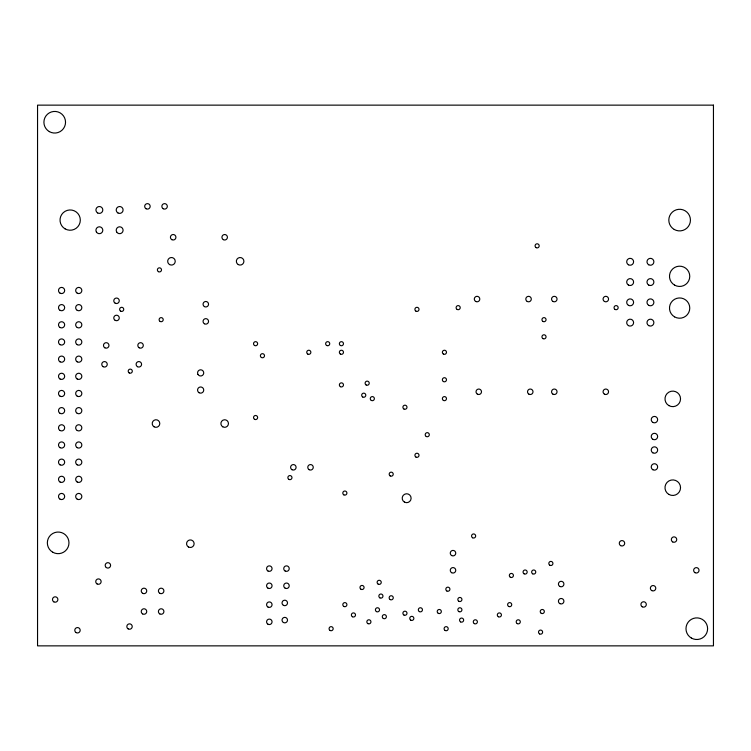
<?xml version="1.0" encoding="UTF-8"?>
<svg xmlns="http://www.w3.org/2000/svg" width="751" height="751" viewBox="0 0 751 751"><rect width="100%" height="100%" fill="white"/><g stroke="black" fill="none" stroke-linecap="round" stroke-linejoin="round"><path stroke-width="1.13" d="M713.45 105.14L37.55 105.14L37.55 645.86L713.45 645.86L713.45 105.14M691.389 638.059A10.814 10.814 0 0 0 707.611 628.69A10.814 10.814 0 0 0 691.389 619.331A10.814 10.814 0 0 0 691.389 638.059M674.22 229.459A10.814 10.814 0 0 0 690.441 220.099A10.814 10.814 0 0 0 674.22 210.731A10.814 10.814 0 0 0 674.22 229.459M52.748 552.22A10.814 10.814 0 0 0 68.97 542.851A10.814 10.814 0 0 0 52.748 533.492A10.814 10.814 0 0 0 52.748 552.22M49.313 131.603A10.814 10.814 0 0 0 65.534 122.244A10.814 10.814 0 0 0 49.313 112.875A10.814 10.814 0 0 0 49.313 131.603M668.878 494.421A7.773 7.773 0 0 0 680.537 487.69A7.773 7.773 0 0 0 668.878 480.95A7.773 7.773 0 0 0 668.878 494.421M668.878 405.606A7.773 7.773 0 0 0 680.537 398.875A7.773 7.773 0 0 0 668.878 392.144A7.773 7.773 0 0 0 668.878 405.606M65.102 228.877A10.139 10.139 0 0 0 80.31 220.099A10.139 10.139 0 0 0 65.102 211.313A10.139 10.139 0 0 0 65.102 228.877M674.558 285.098A10.139 10.139 0 0 0 689.765 276.321A10.139 10.139 0 0 0 674.558 267.534A10.139 10.139 0 0 0 674.558 285.098M674.558 316.866A10.139 10.139 0 0 0 689.765 308.088A10.139 10.139 0 0 0 674.558 299.302A10.139 10.139 0 0 0 674.558 316.866M352.407 616.74A2.065 2.065 0 0 0 355.505 614.956A2.065 2.065 0 0 0 352.407 613.173A2.065 2.065 0 0 0 352.407 616.74M390.173 599.58A2.065 2.065 0 0 0 393.271 597.787A2.065 2.065 0 0 0 390.173 596.003A2.065 2.065 0 0 0 390.173 599.58M410.778 620.176A2.065 2.065 0 0 0 413.867 618.392A2.065 2.065 0 0 0 410.778 616.609A2.065 2.065 0 0 0 410.778 620.176M360.996 589.272A2.065 2.065 0 0 0 364.085 587.489A2.065 2.065 0 0 0 360.996 585.705A2.065 2.065 0 0 0 360.996 589.272M472.586 537.772A2.065 2.065 0 0 0 475.674 535.989A2.065 2.065 0 0 0 472.586 534.205A2.065 2.065 0 0 0 472.586 537.772M457.134 309.44A2.065 2.065 0 0 0 460.222 307.657A2.065 2.065 0 0 0 457.134 305.864A2.065 2.065 0 0 0 457.134 309.44M390.191 475.937A2.028 2.028 0 0 0 393.233 474.181A2.028 2.028 0 0 0 390.191 472.426A2.028 2.028 0 0 0 390.191 475.937M254.551 419.311A2.065 2.065 0 0 0 257.64 417.528A2.065 2.065 0 0 0 254.551 415.744A2.065 2.065 0 0 0 254.551 419.311M254.551 345.488A2.065 2.065 0 0 0 257.64 343.705A2.065 2.065 0 0 0 254.551 341.921A2.065 2.065 0 0 0 254.551 345.488M615.078 309.44A2.065 2.065 0 0 0 618.167 307.657A2.065 2.065 0 0 0 615.078 305.864A2.065 2.065 0 0 0 615.078 309.44M443.4 354.078A2.065 2.065 0 0 0 446.488 352.294A2.065 2.065 0 0 0 443.4 350.501A2.065 2.065 0 0 0 443.4 354.078M366.141 384.981A2.065 2.065 0 0 0 369.239 383.188A2.065 2.065 0 0 0 366.141 381.405A2.065 2.065 0 0 0 366.141 384.981M542.973 321.456A2.065 2.065 0 0 0 546.061 319.673A2.065 2.065 0 0 0 542.973 317.889A2.065 2.065 0 0 0 542.973 321.456M542.973 338.626A2.065 2.065 0 0 0 546.061 336.842A2.065 2.065 0 0 0 542.973 335.049A2.065 2.065 0 0 0 542.973 338.626M129.228 372.956A2.065 2.065 0 0 0 132.317 371.172A2.065 2.065 0 0 0 129.228 369.389A2.065 2.065 0 0 0 129.228 372.956M120.639 311.158A2.065 2.065 0 0 0 123.737 309.374A2.065 2.065 0 0 0 120.639 307.581A2.065 2.065 0 0 0 120.639 311.158M288.891 479.401A2.065 2.065 0 0 0 291.979 477.617A2.065 2.065 0 0 0 288.891 475.834A2.065 2.065 0 0 0 288.891 479.401M443.4 400.424A2.065 2.065 0 0 0 446.488 398.64A2.065 2.065 0 0 0 443.4 396.857A2.065 2.065 0 0 0 443.4 400.424M371.294 400.424A2.065 2.065 0 0 0 374.383 398.64A2.065 2.065 0 0 0 371.294 396.857A2.065 2.065 0 0 0 371.294 400.424M443.4 381.546A2.065 2.065 0 0 0 446.488 379.762A2.065 2.065 0 0 0 443.4 377.969A2.065 2.065 0 0 0 443.4 381.546M362.705 396.997A2.065 2.065 0 0 0 365.803 395.214A2.065 2.065 0 0 0 362.705 393.421A2.065 2.065 0 0 0 362.705 396.997M415.932 311.158A2.065 2.065 0 0 0 419.02 309.374A2.065 2.065 0 0 0 415.932 307.581A2.065 2.065 0 0 0 415.932 311.158M340.391 386.69A2.065 2.065 0 0 0 343.479 384.906A2.065 2.065 0 0 0 340.391 383.123A2.065 2.065 0 0 0 340.391 386.69M419.358 611.596A2.065 2.065 0 0 0 422.456 609.812A2.065 2.065 0 0 0 419.358 608.019A2.065 2.065 0 0 0 419.358 611.596M446.836 590.99A2.065 2.065 0 0 0 449.924 589.206A2.065 2.065 0 0 0 446.836 587.423A2.065 2.065 0 0 0 446.836 590.99M438.246 613.314A2.065 2.065 0 0 0 441.344 611.521A2.065 2.065 0 0 0 438.246 609.737A2.065 2.065 0 0 0 438.246 613.314M458.852 611.596A2.065 2.065 0 0 0 461.94 609.812A2.065 2.065 0 0 0 458.852 608.019A2.065 2.065 0 0 0 458.852 611.596M383.31 618.458A2.065 2.065 0 0 0 386.399 616.674A2.065 2.065 0 0 0 383.31 614.891A2.065 2.065 0 0 0 383.31 618.458M379.875 597.862A2.065 2.065 0 0 0 382.972 596.069A2.065 2.065 0 0 0 379.875 594.285A2.065 2.065 0 0 0 379.875 597.862M378.157 584.128A2.065 2.065 0 0 0 381.255 582.335A2.065 2.065 0 0 0 378.157 580.551A2.065 2.065 0 0 0 378.157 584.128M460.57 621.894A2.065 2.065 0 0 0 463.658 620.11A2.065 2.065 0 0 0 460.57 618.326A2.065 2.065 0 0 0 460.57 621.894M330.093 630.474A2.065 2.065 0 0 0 333.181 628.69A2.065 2.065 0 0 0 330.093 626.907A2.065 2.065 0 0 0 330.093 630.474M445.118 630.474A2.065 2.065 0 0 0 448.206 628.69A2.065 2.065 0 0 0 445.118 626.907A2.065 2.065 0 0 0 445.118 630.474M458.852 601.288A2.065 2.065 0 0 0 461.94 599.505A2.065 2.065 0 0 0 458.852 597.721A2.065 2.065 0 0 0 458.852 601.288M474.303 623.612A2.065 2.065 0 0 0 477.392 621.828A2.065 2.065 0 0 0 474.303 620.044A2.065 2.065 0 0 0 474.303 623.612M498.335 616.74A2.065 2.065 0 0 0 501.424 614.956A2.065 2.065 0 0 0 498.335 613.173A2.065 2.065 0 0 0 498.335 616.74M367.859 623.612A2.065 2.065 0 0 0 370.947 621.828A2.065 2.065 0 0 0 367.859 620.044A2.065 2.065 0 0 0 367.859 623.612M343.827 494.853A2.065 2.065 0 0 0 346.915 493.069A2.065 2.065 0 0 0 343.827 491.285A2.065 2.065 0 0 0 343.827 494.853M343.827 606.442A2.065 2.065 0 0 0 346.915 604.658A2.065 2.065 0 0 0 343.827 602.875A2.065 2.065 0 0 0 343.827 606.442M261.414 357.504A2.065 2.065 0 0 0 264.512 355.721A2.065 2.065 0 0 0 261.414 353.937A2.065 2.065 0 0 0 261.414 357.504M403.916 409.013A2.065 2.065 0 0 0 407.004 407.23A2.065 2.065 0 0 0 403.916 405.446A2.065 2.065 0 0 0 403.916 409.013M532.675 573.82A2.065 2.065 0 0 0 535.763 572.037A2.065 2.065 0 0 0 532.675 570.253A2.065 2.065 0 0 0 532.675 573.82M415.932 457.077A2.065 2.065 0 0 0 419.02 455.294A2.065 2.065 0 0 0 415.932 453.51A2.065 2.065 0 0 0 415.932 457.077M340.391 345.488A2.065 2.065 0 0 0 343.479 343.705A2.065 2.065 0 0 0 340.391 341.921A2.065 2.065 0 0 0 340.391 345.488M326.657 345.488A2.065 2.065 0 0 0 329.745 343.705A2.065 2.065 0 0 0 326.657 341.921A2.065 2.065 0 0 0 326.657 345.488M340.391 354.078A2.065 2.065 0 0 0 343.479 352.294A2.065 2.065 0 0 0 340.391 350.501A2.065 2.065 0 0 0 340.391 354.078M307.769 354.078A2.065 2.065 0 0 0 310.867 352.294A2.065 2.065 0 0 0 307.769 350.501A2.065 2.065 0 0 0 307.769 354.078M508.634 606.442A2.065 2.065 0 0 0 511.731 604.658A2.065 2.065 0 0 0 508.634 602.875A2.065 2.065 0 0 0 508.634 606.442M549.835 565.24A2.065 2.065 0 0 0 552.933 563.457A2.065 2.065 0 0 0 549.835 561.673A2.065 2.065 0 0 0 549.835 565.24M517.223 623.612A2.065 2.065 0 0 0 520.312 621.828A2.065 2.065 0 0 0 517.223 620.044A2.065 2.065 0 0 0 517.223 623.612M541.255 613.314A2.065 2.065 0 0 0 544.344 611.521A2.065 2.065 0 0 0 541.255 609.737A2.065 2.065 0 0 0 541.255 613.314M510.351 577.256A2.065 2.065 0 0 0 513.44 575.473A2.065 2.065 0 0 0 510.351 573.689A2.065 2.065 0 0 0 510.351 577.256M524.085 573.82A2.065 2.065 0 0 0 527.183 572.037A2.065 2.065 0 0 0 524.085 570.253A2.065 2.065 0 0 0 524.085 573.82M403.916 615.022A2.065 2.065 0 0 0 407.004 613.238A2.065 2.065 0 0 0 403.916 611.455A2.065 2.065 0 0 0 403.916 615.022M376.439 611.596A2.065 2.065 0 0 0 379.537 609.812A2.065 2.065 0 0 0 376.439 608.019A2.065 2.065 0 0 0 376.439 611.596M536.101 247.633A2.065 2.065 0 0 0 539.199 245.849A2.065 2.065 0 0 0 536.101 244.066A2.065 2.065 0 0 0 536.101 247.633M160.132 321.456A2.065 2.065 0 0 0 163.22 319.673A2.065 2.065 0 0 0 160.132 317.889A2.065 2.065 0 0 0 160.132 321.456M426.23 436.481A2.065 2.065 0 0 0 429.319 434.698A2.065 2.065 0 0 0 426.23 432.914A2.065 2.065 0 0 0 426.23 436.481M539.537 633.91A2.065 2.065 0 0 0 542.626 632.126A2.065 2.065 0 0 0 539.537 630.342A2.065 2.065 0 0 0 539.537 633.91M158.414 271.665A2.065 2.065 0 0 0 161.503 269.881A2.065 2.065 0 0 0 158.414 268.098A2.065 2.065 0 0 0 158.414 271.665M77.212 499.171A3.088 3.088 0 0 0 81.84 496.495A3.088 3.088 0 0 0 77.212 493.82A3.088 3.088 0 0 0 77.212 499.171M60.042 499.171A3.088 3.088 0 0 0 64.67 496.495A3.088 3.088 0 0 0 60.042 493.82A3.088 3.088 0 0 0 60.042 499.171M77.212 482.011A3.088 3.088 0 0 0 81.84 479.335A3.088 3.088 0 0 0 77.212 476.66A3.088 3.088 0 0 0 77.212 482.011M60.042 482.011A3.088 3.088 0 0 0 64.67 479.335A3.088 3.088 0 0 0 60.042 476.66A3.088 3.088 0 0 0 60.042 482.011M77.212 464.841A3.088 3.088 0 0 0 81.84 462.165A3.088 3.088 0 0 0 77.212 459.49A3.088 3.088 0 0 0 77.212 464.841M60.042 464.841A3.088 3.088 0 0 0 64.67 462.165A3.088 3.088 0 0 0 60.042 459.49A3.088 3.088 0 0 0 60.042 464.841M77.212 447.671A3.088 3.088 0 0 0 81.84 444.996A3.088 3.088 0 0 0 77.212 442.32A3.088 3.088 0 0 0 77.212 447.671M60.042 447.671A3.088 3.088 0 0 0 64.67 444.996A3.088 3.088 0 0 0 60.042 442.32A3.088 3.088 0 0 0 60.042 447.671M77.212 430.501A3.088 3.088 0 0 0 81.84 427.826A3.088 3.088 0 0 0 77.212 425.15A3.088 3.088 0 0 0 77.212 430.501M60.042 430.501A3.088 3.088 0 0 0 64.67 427.826A3.088 3.088 0 0 0 60.042 425.15A3.088 3.088 0 0 0 60.042 430.501M77.212 413.332A3.088 3.088 0 0 0 81.84 410.656A3.088 3.088 0 0 0 77.212 407.981A3.088 3.088 0 0 0 77.212 413.332M60.042 413.332A3.088 3.088 0 0 0 64.67 410.656A3.088 3.088 0 0 0 60.042 407.981A3.088 3.088 0 0 0 60.042 413.332M77.212 396.171A3.088 3.088 0 0 0 81.84 393.496A3.088 3.088 0 0 0 77.212 390.82A3.088 3.088 0 0 0 77.212 396.171M60.042 396.171A3.088 3.088 0 0 0 64.67 393.496A3.088 3.088 0 0 0 60.042 390.82A3.088 3.088 0 0 0 60.042 396.171M77.212 379.002A3.088 3.088 0 0 0 81.84 376.326A3.088 3.088 0 0 0 77.212 373.651A3.088 3.088 0 0 0 77.212 379.002M60.042 379.002A3.088 3.088 0 0 0 64.67 376.326A3.088 3.088 0 0 0 60.042 373.651A3.088 3.088 0 0 0 60.042 379.002M77.212 361.832A3.088 3.088 0 0 0 81.84 359.156A3.088 3.088 0 0 0 77.212 356.481A3.088 3.088 0 0 0 77.212 361.832M60.042 361.832A3.088 3.088 0 0 0 64.67 359.156A3.088 3.088 0 0 0 60.042 356.481A3.088 3.088 0 0 0 60.042 361.832M77.212 344.662A3.088 3.088 0 0 0 81.84 341.987A3.088 3.088 0 0 0 77.212 339.311A3.088 3.088 0 0 0 77.212 344.662M60.042 344.662A3.088 3.088 0 0 0 64.67 341.987A3.088 3.088 0 0 0 60.042 339.311A3.088 3.088 0 0 0 60.042 344.662M77.212 327.492A3.088 3.088 0 0 0 81.84 324.817A3.088 3.088 0 0 0 77.212 322.141A3.088 3.088 0 0 0 77.212 327.492M60.042 327.492A3.088 3.088 0 0 0 64.67 324.817A3.088 3.088 0 0 0 60.042 322.141A3.088 3.088 0 0 0 60.042 327.492M77.212 310.332A3.088 3.088 0 0 0 81.84 307.657A3.088 3.088 0 0 0 77.212 304.981A3.088 3.088 0 0 0 77.212 310.332M60.042 310.332A3.088 3.088 0 0 0 64.67 307.657A3.088 3.088 0 0 0 60.042 304.981A3.088 3.088 0 0 0 60.042 310.332M77.212 293.162A3.088 3.088 0 0 0 81.84 290.487A3.088 3.088 0 0 0 77.212 287.811A3.088 3.088 0 0 0 77.212 293.162M60.042 293.162A3.088 3.088 0 0 0 64.67 290.487A3.088 3.088 0 0 0 60.042 287.811A3.088 3.088 0 0 0 60.042 293.162M169.566 264.568A3.774 3.774 0 0 0 175.236 261.301A3.774 3.774 0 0 0 169.566 258.025A3.774 3.774 0 0 0 169.566 264.568M238.245 264.568A3.774 3.774 0 0 0 243.906 261.301A3.774 3.774 0 0 0 238.245 258.025A3.774 3.774 0 0 0 238.245 264.568M552.933 394.153A2.741 2.741 0 0 0 557.045 391.778A2.741 2.741 0 0 0 552.933 389.403A2.741 2.741 0 0 0 552.933 394.153M604.433 394.153A2.741 2.741 0 0 0 608.554 391.778A2.741 2.741 0 0 0 604.433 389.403A2.741 2.741 0 0 0 604.433 394.153M552.933 301.442A2.741 2.741 0 0 0 557.045 299.067A2.741 2.741 0 0 0 552.933 296.692A2.741 2.741 0 0 0 552.933 301.442M604.433 301.442A2.741 2.741 0 0 0 608.554 299.067A2.741 2.741 0 0 0 604.433 296.692A2.741 2.741 0 0 0 604.433 301.442M475.674 301.442A2.741 2.741 0 0 0 479.795 299.067A2.741 2.741 0 0 0 475.674 296.692A2.741 2.741 0 0 0 475.674 301.442M527.183 301.442A2.741 2.741 0 0 0 531.295 299.067A2.741 2.741 0 0 0 527.183 296.692A2.741 2.741 0 0 0 527.183 301.442M477.392 394.153A2.741 2.741 0 0 0 481.504 391.778A2.741 2.741 0 0 0 477.392 389.403A2.741 2.741 0 0 0 477.392 394.153M528.892 394.153A2.741 2.741 0 0 0 533.013 391.778A2.741 2.741 0 0 0 528.892 389.403A2.741 2.741 0 0 0 528.892 394.153M222.794 426.812A3.774 3.774 0 0 0 228.454 423.536A3.774 3.774 0 0 0 222.794 420.26A3.774 3.774 0 0 0 222.794 426.812M154.115 426.812A3.774 3.774 0 0 0 159.785 423.536A3.774 3.774 0 0 0 154.115 420.26A3.774 3.774 0 0 0 154.115 426.812M188.454 546.981A3.774 3.774 0 0 0 194.124 543.715A3.774 3.774 0 0 0 188.454 540.438A3.774 3.774 0 0 0 188.454 546.981M197.973 374.439A3.088 3.088 0 0 0 203.324 374.439A3.088 3.088 0 0 0 200.648 369.802A3.088 3.088 0 0 0 197.973 374.439M199.099 392.735A3.088 3.088 0 0 0 203.737 390.06A3.088 3.088 0 0 0 199.099 387.385A3.088 3.088 0 0 0 199.099 392.735M163.22 208.74A2.741 2.741 0 0 0 167.332 206.365A2.741 2.741 0 0 0 163.22 203.99A2.741 2.741 0 0 0 163.22 208.74M146.051 208.74A2.741 2.741 0 0 0 150.172 206.365A2.741 2.741 0 0 0 146.051 203.99A2.741 2.741 0 0 0 146.051 208.74M309.149 469.694A2.741 2.741 0 0 0 313.261 467.31A2.741 2.741 0 0 0 309.149 464.935A2.741 2.741 0 0 0 309.149 469.694M291.979 469.694A2.741 2.741 0 0 0 296.091 467.31A2.741 2.741 0 0 0 291.979 464.935A2.741 2.741 0 0 0 291.979 469.694M451.642 555.533A2.741 2.741 0 0 0 455.754 553.149A2.741 2.741 0 0 0 451.642 550.774A2.741 2.741 0 0 0 451.642 555.533M451.642 572.694A2.741 2.741 0 0 0 455.754 570.319A2.741 2.741 0 0 0 451.642 567.944A2.741 2.741 0 0 0 451.642 572.694M171.801 239.644A2.741 2.741 0 0 0 175.922 237.269A2.741 2.741 0 0 0 171.801 234.885A2.741 2.741 0 0 0 171.801 239.644M223.31 239.644A2.741 2.741 0 0 0 227.422 237.269A2.741 2.741 0 0 0 223.31 234.885A2.741 2.741 0 0 0 223.31 239.644M103.131 366.685A2.741 2.741 0 0 0 107.252 364.31A2.741 2.741 0 0 0 103.131 361.935A2.741 2.741 0 0 0 103.131 366.685M137.471 366.685A2.741 2.741 0 0 0 141.582 364.31A2.741 2.741 0 0 0 137.471 361.935A2.741 2.741 0 0 0 137.471 366.685M104.849 347.797A2.741 2.741 0 0 0 108.97 345.422A2.741 2.741 0 0 0 104.849 343.047A2.741 2.741 0 0 0 104.849 347.797M139.188 347.797A2.741 2.741 0 0 0 143.3 345.422A2.741 2.741 0 0 0 139.188 343.047A2.741 2.741 0 0 0 139.188 347.797M115.147 320.33A2.741 2.741 0 0 0 119.268 317.955A2.741 2.741 0 0 0 115.147 315.58A2.741 2.741 0 0 0 115.147 320.33M115.147 303.16A2.741 2.741 0 0 0 119.268 300.785A2.741 2.741 0 0 0 115.147 298.41A2.741 2.741 0 0 0 115.147 303.16M204.422 323.765A2.741 2.741 0 0 0 208.543 321.39A2.741 2.741 0 0 0 204.422 319.015A2.741 2.741 0 0 0 204.422 323.765M204.422 306.596A2.741 2.741 0 0 0 208.543 304.221A2.741 2.741 0 0 0 204.422 301.846A2.741 2.741 0 0 0 204.422 306.596M159.785 613.905A2.741 2.741 0 0 0 163.906 611.521A2.741 2.741 0 0 0 159.785 609.145A2.741 2.741 0 0 0 159.785 613.905M142.615 613.905A2.741 2.741 0 0 0 146.736 611.521A2.741 2.741 0 0 0 142.615 609.145A2.741 2.741 0 0 0 142.615 613.905M159.785 593.299A2.741 2.741 0 0 0 163.906 590.924A2.741 2.741 0 0 0 159.785 588.549A2.741 2.741 0 0 0 159.785 593.299M142.615 593.299A2.741 2.741 0 0 0 146.736 590.924A2.741 2.741 0 0 0 142.615 588.549A2.741 2.741 0 0 0 142.615 593.299M267.947 607.033A2.741 2.741 0 0 0 272.059 604.658A2.741 2.741 0 0 0 267.947 602.283A2.741 2.741 0 0 0 267.947 607.033M267.947 624.203A2.741 2.741 0 0 0 272.059 621.828A2.741 2.741 0 0 0 267.947 619.453A2.741 2.741 0 0 0 267.947 624.203M283.399 622.485A2.741 2.741 0 0 0 287.511 620.11A2.741 2.741 0 0 0 283.399 617.735A2.741 2.741 0 0 0 283.399 622.485M283.399 605.315A2.741 2.741 0 0 0 287.511 602.94A2.741 2.741 0 0 0 283.399 600.565A2.741 2.741 0 0 0 283.399 605.315M267.947 588.146A2.741 2.741 0 0 0 272.059 585.771A2.741 2.741 0 0 0 267.947 583.396A2.741 2.741 0 0 0 267.947 588.146M267.947 570.985A2.741 2.741 0 0 0 272.059 568.601A2.741 2.741 0 0 0 267.947 566.226A2.741 2.741 0 0 0 267.947 570.985M285.108 570.985A2.741 2.741 0 0 0 289.229 568.601A2.741 2.741 0 0 0 285.108 566.226A2.741 2.741 0 0 0 285.108 570.985M285.108 588.146A2.741 2.741 0 0 0 289.229 585.771A2.741 2.741 0 0 0 285.108 583.396A2.741 2.741 0 0 0 285.108 588.146M559.795 603.597A2.741 2.741 0 0 0 563.917 601.222A2.741 2.741 0 0 0 559.795 598.847A2.741 2.741 0 0 0 559.795 603.597M559.795 586.428A2.741 2.741 0 0 0 563.917 584.053A2.741 2.741 0 0 0 559.795 581.678A2.741 2.741 0 0 0 559.795 586.428M404.432 502.081A4.459 4.459 0 0 0 411.116 498.213A4.459 4.459 0 0 0 404.432 494.355A4.459 4.459 0 0 0 404.432 502.081M652.835 469.713A3.211 3.211 0 0 0 657.651 466.934A3.211 3.211 0 0 0 652.835 464.156A3.211 3.211 0 0 0 652.835 469.713M652.835 452.815A3.211 3.211 0 0 0 657.651 450.037A3.211 3.211 0 0 0 652.835 447.258A3.211 3.211 0 0 0 652.835 452.815M652.835 439.297A3.211 3.211 0 0 0 657.651 436.519A3.211 3.211 0 0 0 652.835 433.74A3.211 3.211 0 0 0 652.835 439.297M652.835 422.4A3.211 3.211 0 0 0 657.651 419.621A3.211 3.211 0 0 0 652.835 416.843A3.211 3.211 0 0 0 652.835 422.4M96.381 231.956A3.445 3.445 0 0 0 102.352 231.956A3.445 3.445 0 0 0 99.367 226.793A3.445 3.445 0 0 0 96.381 231.956M97.649 212.946A3.445 3.445 0 0 0 102.812 209.961A3.445 3.445 0 0 0 97.649 206.976A3.445 3.445 0 0 0 97.649 212.946M116.658 231.956A3.445 3.445 0 0 0 122.629 231.956A3.445 3.445 0 0 0 119.644 226.793A3.445 3.445 0 0 0 116.658 231.956M117.926 212.946A3.445 3.445 0 0 0 123.089 209.961A3.445 3.445 0 0 0 117.926 206.976A3.445 3.445 0 0 0 117.926 212.946M53.828 601.851A2.704 2.704 0 0 0 57.883 599.505A2.704 2.704 0 0 0 53.828 597.167A2.704 2.704 0 0 0 53.828 601.851M76.133 632.605A2.704 2.704 0 0 0 80.188 630.258A2.704 2.704 0 0 0 76.133 627.92A2.704 2.704 0 0 0 76.133 632.605M105.553 566.723A2.704 2.704 0 0 0 110.237 566.723A2.704 2.704 0 0 0 107.9 562.668A2.704 2.704 0 0 0 105.553 566.723M128.177 628.887A2.704 2.704 0 0 0 132.232 626.541A2.704 2.704 0 0 0 128.177 624.203A2.704 2.704 0 0 0 128.177 628.887M97.086 583.94A2.704 2.704 0 0 0 101.141 581.593A2.704 2.704 0 0 0 97.086 579.256A2.704 2.704 0 0 0 97.086 583.94M694.985 572.666A2.704 2.704 0 0 0 699.04 570.319A2.704 2.704 0 0 0 694.985 567.981A2.704 2.704 0 0 0 694.985 572.666M672.68 541.912A2.704 2.704 0 0 0 676.735 539.565A2.704 2.704 0 0 0 672.68 537.228A2.704 2.704 0 0 0 672.68 541.912M642.265 606.799A2.704 2.704 0 0 0 646.32 604.452A2.704 2.704 0 0 0 642.265 602.114A2.704 2.704 0 0 0 642.265 606.799M620.636 545.63A2.704 2.704 0 0 0 624.691 543.283A2.704 2.704 0 0 0 620.636 540.945A2.704 2.704 0 0 0 620.636 545.63M651.727 590.577A2.704 2.704 0 0 0 655.783 588.23A2.704 2.704 0 0 0 651.727 585.893A2.704 2.704 0 0 0 651.727 590.577M648.704 264.774A3.445 3.445 0 0 0 653.877 261.789A3.445 3.445 0 0 0 648.704 258.804A3.445 3.445 0 0 0 648.704 264.774M648.704 285.051A3.445 3.445 0 0 0 653.877 282.066A3.445 3.445 0 0 0 648.704 279.081A3.445 3.445 0 0 0 648.704 285.051M648.704 305.328A3.445 3.445 0 0 0 653.877 302.343A3.445 3.445 0 0 0 648.704 299.358A3.445 3.445 0 0 0 648.704 305.328M648.704 325.605A3.445 3.445 0 0 0 653.877 322.62A3.445 3.445 0 0 0 648.704 319.635A3.445 3.445 0 0 0 648.704 325.605M628.427 264.774A3.445 3.445 0 0 0 633.6 261.789A3.445 3.445 0 0 0 628.427 258.804A3.445 3.445 0 0 0 628.427 264.774M628.427 285.051A3.445 3.445 0 0 0 633.6 282.066A3.445 3.445 0 0 0 628.427 279.081A3.445 3.445 0 0 0 628.427 285.051M628.427 305.328A3.445 3.445 0 0 0 633.6 302.343A3.445 3.445 0 0 0 628.427 299.358A3.445 3.445 0 0 0 628.427 305.328M628.427 325.605A3.445 3.445 0 0 0 633.6 322.62A3.445 3.445 0 0 0 628.427 319.635A3.445 3.445 0 0 0 628.427 325.605"/></g></svg>
